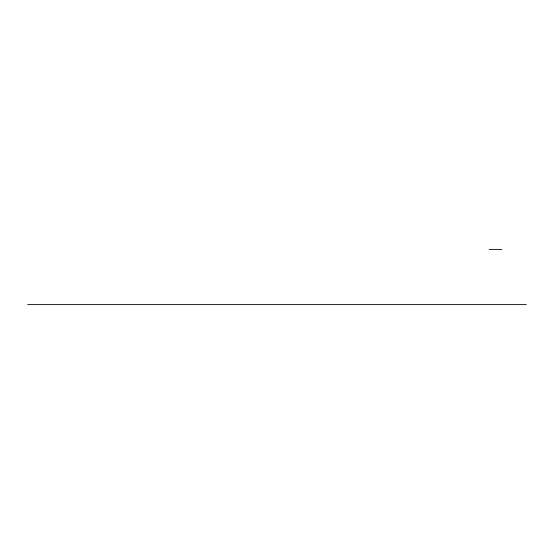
<?xml version="1.0" encoding="UTF-8"?>
<svg xmlns="http://www.w3.org/2000/svg" width="554" height="554" viewBox="0 0 554 554"><rect width="100%" height="100%" fill="white"/><g stroke="black" fill="none" stroke-linecap="round" stroke-linejoin="round"><path stroke-width="0.83" d="M489.196 249.39L501.82 249.39M27.7 304.61L526.3 304.61"/></g></svg>
